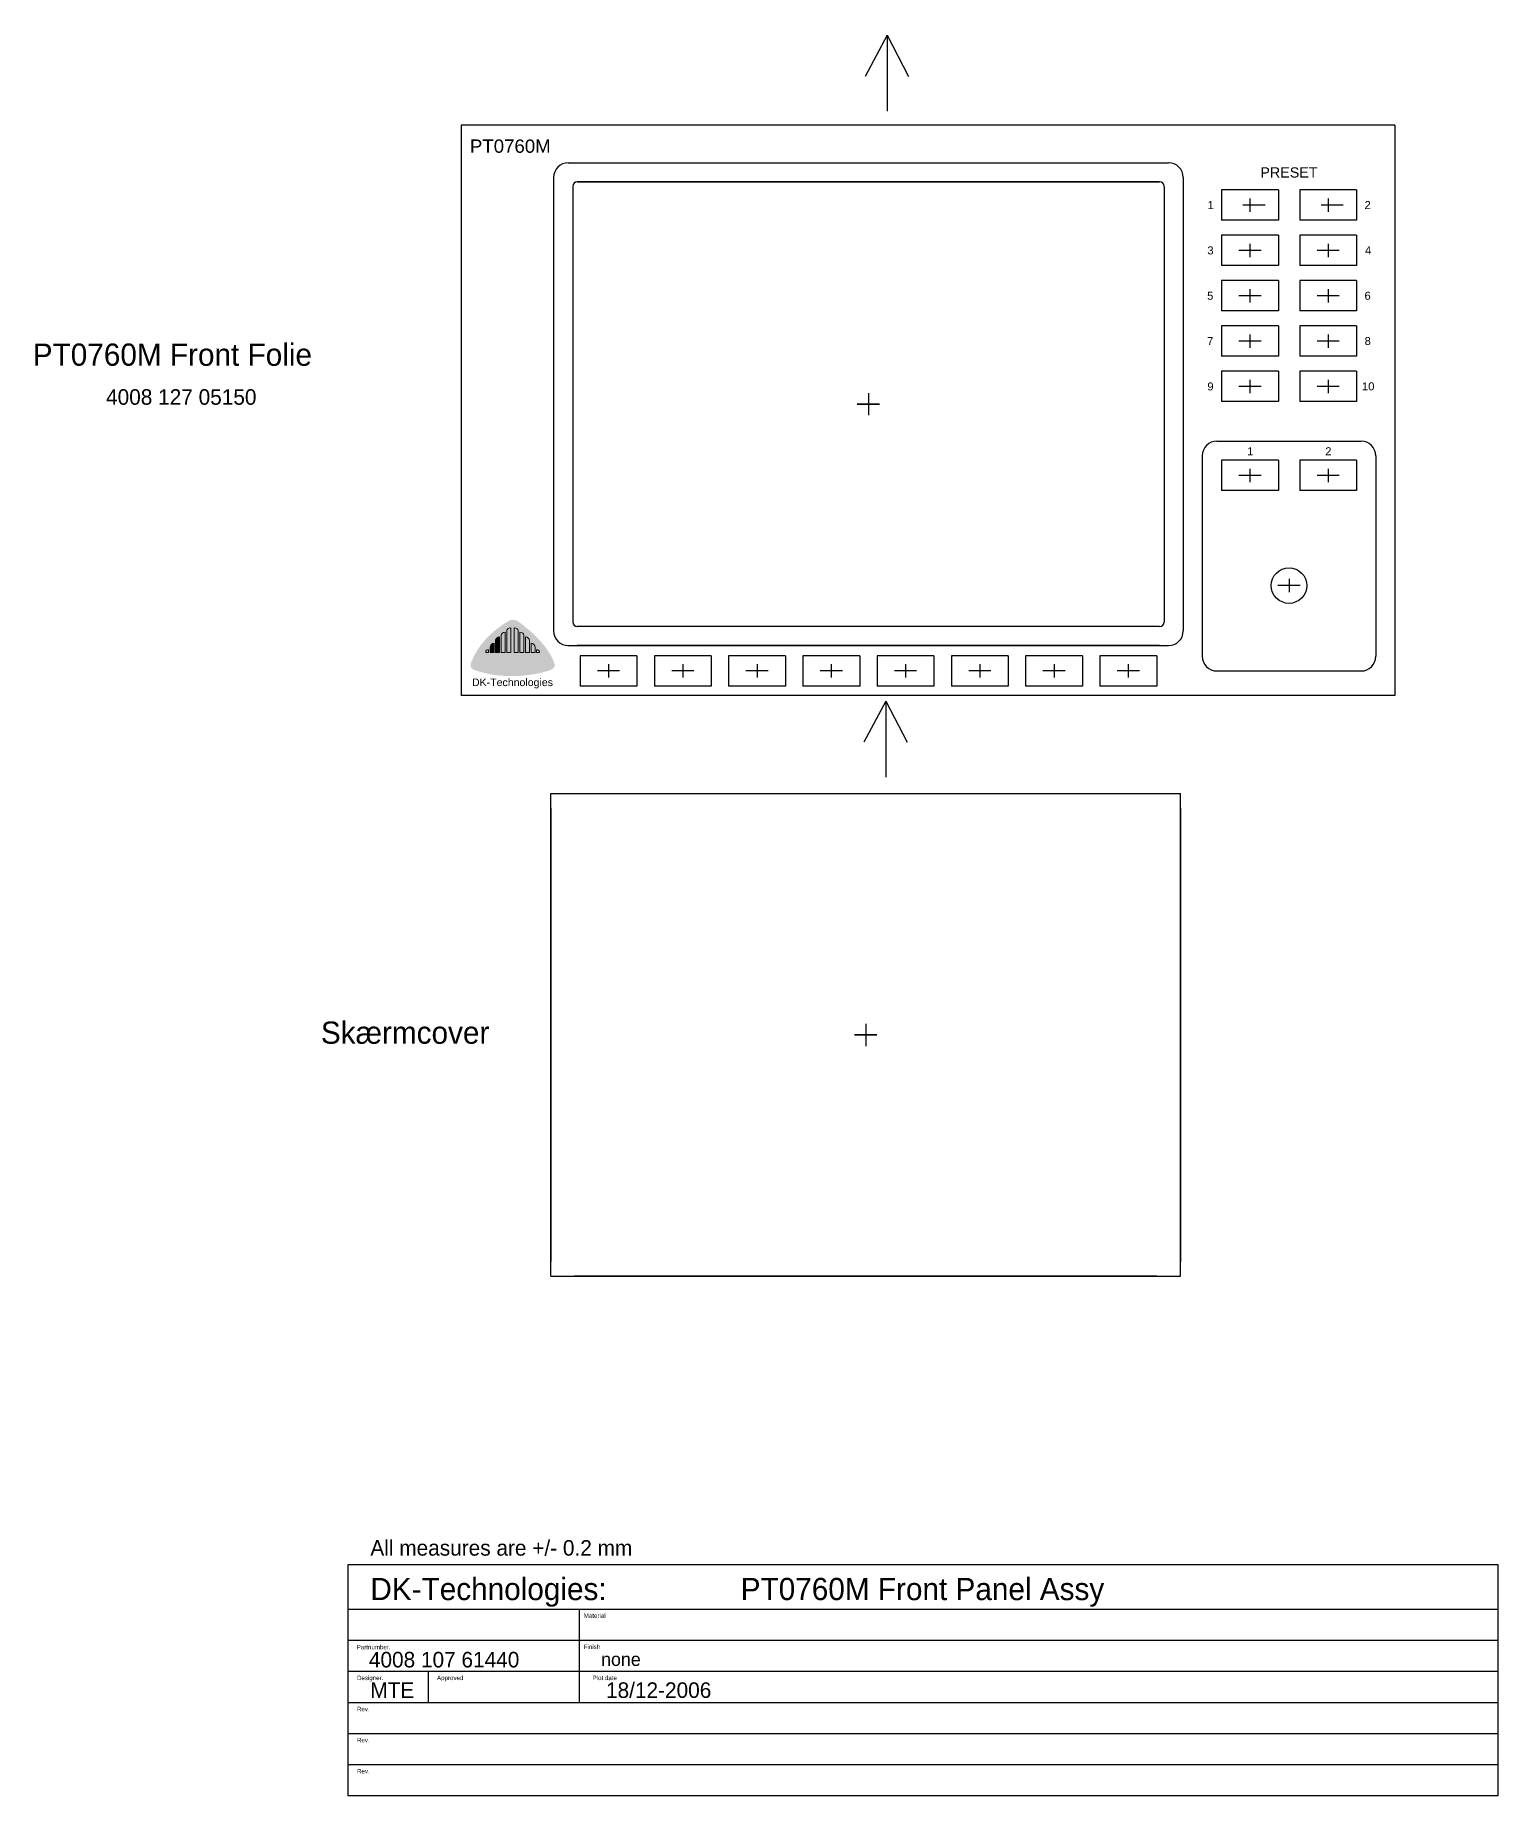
# Model space of a CAD drawing. Header units: millimetres. Extents: x -35 to 294, y -42 to 783.
# Drawn here: x -35.3 to 293.7, y -42.2 to 353.8 of the extents above; entities that cross this region are included whole.
import ezdxf

# ---------------------------------------------------------------- set-up
doc = ezdxf.new("R2010")
doc.units = ezdxf.units.MM
for name, color, linetype in [('Forplade', 4, 'Continuous'), ('LOGO_LARGE_IMAGE', 1, 'Continuous'), ('MSD200C', 4, 'Continuous'), ('ramme', 4, 'Continuous'), ('ramme_head', 2, 'Continuous')]:
    doc.layers.add(name, color=color, linetype=linetype)
doc.styles.add('DK-Audio', font='ARIAL.TTF')

msp = doc.modelspace()

# ---------------------------------------------------------------- hatches: boundary and pattern name
at = {"linetype": 'Continuous', "lineweight": 0}
h = msp.add_hatch(color=0, dxfattribs=at)
edge = h.paths.add_edge_path()
edge.add_spline(control_points=[(69.51, 218.82), (69.51, 219.14), (69.91, 219.52), (70.41, 219.52), (70.41, 219.52), (70.41, 218.94), (70.41, 218.94), (70.41, 218.94), (70.41, 214.95), (70.41, 214.95), (70.41, 214.95), (69.51, 214.95), (69.51, 214.95), (69.51, 214.95), (69.51, 218.82), (69.51, 218.82)], knot_values=[0, 0, 0, 0, 1, 1, 1, 2, 2, 2, 3, 3, 3, 4, 4, 4, 5, 5, 5, 5], degree=3, periodic=0)
edge = h.paths.add_edge_path()
edge.add_spline(control_points=[(70.77, 219.93), (70.77, 220.23), (71.17, 220.47), (71.67, 220.47), (71.67, 220.47), (71.66, 219.94), (71.66, 219.94), (71.66, 219.94), (71.66, 214.95), (71.66, 214.95), (71.66, 214.95), (70.77, 214.95), (70.77, 214.95), (70.77, 214.95), (70.77, 219.93), (70.77, 219.93)], knot_values=[0, 0, 0, 0, 1, 1, 1, 2, 2, 2, 3, 3, 3, 4, 4, 4, 5, 5, 5, 5], degree=3, periodic=0)
edge = h.paths.add_edge_path()
edge.add_spline(control_points=[(73.35, 219.93), (73.35, 220.23), (72.95, 220.47), (72.45, 220.47), (72.45, 220.47), (72.46, 219.94), (72.46, 219.94), (72.46, 219.94), (72.46, 214.95), (72.46, 214.95), (72.46, 214.95), (73.35, 214.95), (73.35, 214.95), (73.35, 214.95), (73.35, 219.93), (73.35, 219.93)], knot_values=[0, 0, 0, 0, 1, 1, 1, 2, 2, 2, 3, 3, 3, 4, 4, 4, 5, 5, 5, 5], degree=3, periodic=0)
edge = h.paths.add_edge_path()
edge.add_spline(control_points=[(74.61, 218.82), (74.61, 219.14), (74.21, 219.52), (73.71, 219.52), (73.71, 219.52), (73.72, 218.94), (73.72, 218.94), (73.72, 218.94), (73.72, 214.95), (73.72, 214.95), (73.72, 214.95), (74.61, 214.95), (74.61, 214.95), (74.61, 214.95), (74.61, 218.82), (74.61, 218.82)], knot_values=[0, 0, 0, 0, 1, 1, 1, 2, 2, 2, 3, 3, 3, 4, 4, 4, 5, 5, 5, 5], degree=3, periodic=0)
edge = h.paths.add_edge_path()
edge.add_spline(control_points=[(75.87, 217.7), (75.87, 218.02), (75.47, 218.46), (74.97, 218.46), (74.97, 218.46), (74.97, 217.76), (74.97, 217.76), (74.97, 217.76), (74.97, 214.95), (74.97, 214.95), (74.97, 214.95), (75.87, 214.95), (75.87, 214.95), (75.87, 214.95), (75.87, 217.7), (75.87, 217.7)], knot_values=[0, 0, 0, 0, 1, 1, 1, 2, 2, 2, 3, 3, 3, 4, 4, 4, 5, 5, 5, 5], degree=3, periodic=0)
edge = h.paths.add_edge_path()
edge.add_spline(control_points=[(77.13, 216.18), (77.13, 216.47), (76.72, 217.05), (76.22, 217.05), (76.22, 217.05), (76.23, 216.22), (76.23, 216.22), (76.23, 216.22), (76.23, 214.95), (76.23, 214.95), (76.23, 214.95), (77.13, 214.95), (77.13, 214.95), (77.13, 214.95), (77.13, 216.18), (77.13, 216.18)], knot_values=[0, 0, 0, 0, 1, 1, 1, 2, 2, 2, 3, 3, 3, 4, 4, 4, 5, 5, 5, 5], degree=3, periodic=0)
edge = h.paths.add_edge_path()
edge.add_spline(control_points=[(78.1, 215.15), (78.1, 215.36), (77.82, 215.59), (77.47, 215.59), (77.47, 215.59), (77.48, 215.16), (77.48, 215.16), (77.48, 215.16), (77.48, 214.95), (77.48, 214.95), (77.48, 214.95), (78.1, 214.95), (78.1, 214.95), (78.1, 214.95), (78.1, 215.15), (78.1, 215.15)], knot_values=[0, 0, 0, 0, 1, 1, 1, 2, 2, 2, 3, 3, 3, 4, 4, 4, 5, 5, 5, 5], degree=3, periodic=0)
edge = h.paths.add_edge_path()
edge.add_spline(control_points=[(66.02, 215.15), (66.02, 215.36), (66.3, 215.59), (66.65, 215.59), (66.65, 215.59), (66.64, 215.16), (66.64, 215.16), (66.64, 215.16), (66.64, 214.95), (66.64, 214.95), (66.64, 214.95), (66.02, 214.95), (66.02, 214.95), (66.02, 214.95), (66.02, 215.15), (66.02, 215.15)], knot_values=[0, 0, 0, 0, 1, 1, 1, 2, 2, 2, 3, 3, 3, 4, 4, 4, 5, 5, 5, 5], degree=3, periodic=0)
h = msp.add_hatch(color=0, dxfattribs=at)
edge = h.paths.add_edge_path()
edge.add_spline(control_points=[(68.25, 217.7), (68.25, 218.02), (68.66, 218.46), (69.16, 218.46), (69.16, 218.46), (69.15, 217.76), (69.15, 217.76), (69.15, 217.76), (69.15, 214.95), (69.15, 214.95), (69.15, 214.95), (68.25, 214.95), (68.25, 214.95), (68.25, 214.95), (68.25, 217.7), (68.25, 217.7)], knot_values=[0, 0, 0, 0, 1, 1, 1, 2, 2, 2, 3, 3, 3, 4, 4, 4, 5, 5, 5, 5], degree=3, periodic=0)
h = msp.add_hatch(color=0, dxfattribs=at)
edge = h.paths.add_edge_path()
edge.add_spline(control_points=[(67, 216.18), (67, 216.47), (67.4, 217.05), (67.9, 217.05), (67.9, 217.05), (67.89, 216.22), (67.89, 216.22), (67.89, 216.22), (67.89, 214.95), (67.89, 214.95), (67.89, 214.95), (67, 214.95), (67, 214.95), (67, 214.95), (67, 216.18), (67, 216.18)], knot_values=[0, 0, 0, 0, 1, 1, 1, 2, 2, 2, 3, 3, 3, 4, 4, 4, 5, 5, 5, 5], degree=3, periodic=0)
at = {"layer": 'LOGO_LARGE_IMAGE', "lineweight": 0}
h = msp.add_hatch(color=1, dxfattribs=at)
h.dxf.hatch_style = 2
edge = h.paths.add_edge_path()
edge.add_spline(control_points=[(71.07, 221.94), (71.07, 221.94), (65.22, 218.99), (62.8, 212.85), (62.2, 211.34), (63.36, 211.08), (63.36, 211.08), (63.36, 211.08), (70.56, 207.97), (80.25, 210.88), (82.21, 211.47), (81.39, 212.7), (81.39, 212.7), (81.39, 212.7), (80.32, 216.84), (73.39, 221.89), (72.13, 222.8), (71.07, 221.94), (71.07, 221.94)], knot_values=[0, 0, 0, 0, 1, 1, 1, 2, 2, 2, 3, 3, 3, 4, 4, 4, 5, 5, 5, 6, 6, 6, 6], degree=3, periodic=0)
h = msp.add_hatch(color=0, dxfattribs=at)
h.dxf.hatch_style = 2
edge = h.paths.add_edge_path()
edge.add_spline(control_points=[(66.22, 213.27), (65.34, 213.27), (65.34, 214.17), (65.34, 214.17), (65.34, 214.17), (70.71, 214.17), (70.71, 214.17), (70.71, 214.17), (71.68, 214.14), (71.68, 213.05), (71.68, 212.09), (71, 211.84), (70.71, 211.84), (70.42, 211.84), (64.37, 211.84), (64.37, 211.84), (64.37, 211.84), (64.36, 212.72), (65.31, 212.72), (65.31, 212.72), (70.61, 212.72), (70.61, 212.72), (70.61, 212.72), (70.84, 212.75), (70.84, 213.05), (70.84, 213.26), (70.58, 213.3), (70.58, 213.3), (70.58, 213.3), (66.77, 213.27), (66.22, 213.27)], knot_values=[0, 0, 0, 0, 1, 1, 1, 2, 2, 2, 3, 3, 3, 4, 4, 4, 5, 5, 5, 6, 6, 6, 7, 7, 7, 8, 8, 8, 9, 9, 9, 10, 10, 10, 10], degree=3, periodic=0)
h = msp.add_hatch(color=0, dxfattribs=at)
h.dxf.hatch_style = 2
edge = h.paths.add_edge_path()
edge.add_spline(control_points=[(72.49, 214.18), (72.49, 214.18), (72.49, 211.85), (72.49, 211.85), (72.49, 211.85), (73.36, 211.85), (73.36, 211.85), (73.36, 211.85), (73.36, 212.03), (73.36, 212.03), (73.36, 212.03), (73.34, 212.18), (73.51, 212.24), (73.58, 212.27), (73.8, 212.25), (73.8, 212.25), (73.8, 212.25), (79.84, 211.85), (79.84, 211.85), (79.84, 211.85), (79.61, 212.5), (79.05, 212.65), (78.84, 212.71), (76.85, 212.77), (75.58, 212.88), (74.64, 212.96), (73.68, 212.96), (75.58, 213.1), (76.82, 213.2), (77.87, 213.28), (78.05, 213.3), (78.59, 213.36), (78.85, 214.19), (78.85, 214.19), (78.85, 214.19), (73.81, 213.77), (73.81, 213.77), (73.81, 213.77), (73.61, 213.74), (73.54, 213.76), (73.34, 213.82), (73.36, 214.01), (73.36, 214.01), (73.36, 214.01), (73.36, 214.18), (73.36, 214.18), (73.36, 214.18), (72.49, 214.18), (72.49, 214.18)], knot_values=[0, 0, 0, 0, 1, 1, 1, 2, 2, 2, 3, 3, 3, 4, 4, 4, 5, 5, 5, 6, 6, 6, 7, 7, 7, 8, 8, 8, 9, 9, 9, 10, 10, 10, 11, 11, 11, 12, 12, 12, 13, 13, 13, 14, 14, 14, 15, 15, 15, 16, 16, 16, 16], degree=3, periodic=0)

# ---------------------------------------------------------------- linework, layer by layer
at = {"layer": 'LOGO_LARGE_IMAGE', "color": 0, "lineweight": 0}
for points in [[(68.25, 217.7), (68.25, 218.02), (68.66, 218.46), (69.16, 218.46), (69.16, 218.46), (69.15, 217.76), (69.15, 217.76), (69.15, 217.76), (69.15, 214.95), (69.15, 214.95), (69.15, 214.95), (68.25, 214.95), (68.25, 214.95), (68.25, 214.95), (68.25, 217.7), (68.25, 217.7)], [(69.51, 218.82), (69.51, 219.14), (69.91, 219.52), (70.41, 219.52), (70.41, 219.52), (70.41, 218.94), (70.41, 218.94), (70.41, 218.94), (70.41, 214.95), (70.41, 214.95), (70.41, 214.95), (69.51, 214.95), (69.51, 214.95), (69.51, 214.95), (69.51, 218.82), (69.51, 218.82)], [(70.77, 219.93), (70.77, 220.23), (71.17, 220.47), (71.67, 220.47), (71.67, 220.47), (71.66, 219.94), (71.66, 219.94), (71.66, 219.94), (71.66, 214.95), (71.66, 214.95), (71.66, 214.95), (70.77, 214.95), (70.77, 214.95), (70.77, 214.95), (70.77, 219.93), (70.77, 219.93)], [(73.35, 219.93), (73.35, 220.23), (72.95, 220.47), (72.45, 220.47), (72.45, 220.47), (72.46, 219.94), (72.46, 219.94), (72.46, 219.94), (72.46, 214.95), (72.46, 214.95), (72.46, 214.95), (73.35, 214.95), (73.35, 214.95), (73.35, 214.95), (73.35, 219.93), (73.35, 219.93)], [(74.61, 218.82), (74.61, 219.14), (74.21, 219.52), (73.71, 219.52), (73.71, 219.52), (73.72, 218.94), (73.72, 218.94), (73.72, 218.94), (73.72, 214.95), (73.72, 214.95), (73.72, 214.95), (74.61, 214.95), (74.61, 214.95), (74.61, 214.95), (74.61, 218.82), (74.61, 218.82)], [(75.87, 217.7), (75.87, 218.02), (75.47, 218.46), (74.97, 218.46), (74.97, 218.46), (74.97, 217.76), (74.97, 217.76), (74.97, 217.76), (74.97, 214.95), (74.97, 214.95), (74.97, 214.95), (75.87, 214.95), (75.87, 214.95), (75.87, 214.95), (75.87, 217.7), (75.87, 217.7)], [(66.02, 215.15), (66.02, 215.36), (66.3, 215.59), (66.65, 215.59), (66.65, 215.59), (66.64, 215.16), (66.64, 215.16), (66.64, 215.16), (66.64, 214.95), (66.64, 214.95), (66.64, 214.95), (66.02, 214.95), (66.02, 214.95), (66.02, 214.95), (66.02, 215.15), (66.02, 215.15)], [(67, 216.18), (67, 216.47), (67.4, 217.05), (67.9, 217.05), (67.9, 217.05), (67.89, 216.22), (67.89, 216.22), (67.89, 216.22), (67.89, 214.95), (67.89, 214.95), (67.89, 214.95), (67, 214.95), (67, 214.95), (67, 214.95), (67, 216.18), (67, 216.18)], [(77.13, 216.18), (77.13, 216.47), (76.72, 217.05), (76.22, 217.05), (76.22, 217.05), (76.23, 216.22), (76.23, 216.22), (76.23, 216.22), (76.23, 214.95), (76.23, 214.95), (76.23, 214.95), (77.13, 214.95), (77.13, 214.95), (77.13, 214.95), (77.13, 216.18), (77.13, 216.18)], [(78.1, 215.15), (78.1, 215.36), (77.82, 215.59), (77.47, 215.59), (77.47, 215.59), (77.48, 215.16), (77.48, 215.16), (77.48, 215.16), (77.48, 214.95), (77.48, 214.95), (77.48, 214.95), (78.1, 214.95), (78.1, 214.95), (78.1, 214.95), (78.1, 215.15), (78.1, 215.15)]]:
    msp.add_open_spline(points, degree=3, knots=[0, 0, 0, 0, 1, 1, 1, 2, 2, 2, 3, 3, 3, 4, 4, 4, 5, 5, 5, 5], dxfattribs=at)
at = {"layer": 'ramme', "color": 5, "ltscale": 0.1}
for p, q in [((156.3, 353.8), (151.39, 344.55)), ((156.3, 353.8), (156.3, 336.75)), ((156.3, 353.8), (161.15, 344.55)), ((156.01, 204), (151.1, 194.75)), ((156.01, 204), (156.01, 186.95)), ((156.01, 204), (160.85, 194.75))]:
    msp.add_line(p, q, dxfattribs=at)
at = {"layer": 'ramme', "color": 0, "ltscale": 0.1}
for p, q in [((270.5, 333.6), (60.5, 333.6)), ((60.5, 333.6), (60.5, 205.3)), ((270.5, 333.6), (270.5, 205.3)), ((84.6, 325.1), (219.6, 325.1)), ((81.3, 321.8), (81.3, 219.8)), ((217.6, 320.8), (86.6, 320.8)), ((86.6, 320.8), (217.6, 320.8)), ((222.9, 321.8), (222.9, 219.8)), ((85.6, 319.8), (85.6, 221.8)), ((218.6, 319.8), (218.6, 221.8)), ((218.6, 319.8), (218.6, 221.8)), ((231.5, 319), (231.5, 312.2)), ((244.3, 319), (231.5, 319)), ((237.9, 317.1), (237.9, 314.1)), ((244.3, 319), (244.3, 312.2)), ((249.1, 319), (249.1, 312.2)), ((261.9, 319), (249.1, 319)), ((255.5, 317.1), (255.5, 314.1)), ((261.9, 319), (261.9, 312.2)), ((241.3, 315.6), (236.3, 315.6)), ((258.9, 315.6), (253.9, 315.6)), ((244.3, 312.2), (231.5, 312.2)), ((261.9, 312.2), (249.1, 312.2)), ((244.3, 308.8), (231.5, 308.8)), ((231.5, 308.8), (231.5, 302)), ((240.4, 305.4), (235.4, 305.4)), ((237.9, 306.9), (237.9, 303.9)), ((244.3, 308.8), (244.3, 302)), ((261.9, 308.8), (249.1, 308.8)), ((249.1, 308.8), (249.1, 302)), ((258, 305.4), (253, 305.4)), ((255.5, 306.9), (255.5, 303.9)), ((261.9, 308.8), (261.9, 302)), ((244.3, 302), (231.5, 302)), ((261.9, 302), (249.1, 302)), ((244.3, 298.6), (231.5, 298.6)), ((231.5, 298.6), (231.5, 291.8)), ((244.3, 298.6), (244.3, 291.8)), ((261.9, 298.6), (249.1, 298.6)), ((249.1, 298.6), (249.1, 291.8)), ((261.9, 298.6), (261.9, 291.8)), ((240.4, 295.2), (235.4, 295.2)), ((237.9, 296.7), (237.9, 293.7)), ((258, 295.2), (253, 295.2)), ((255.5, 296.7), (255.5, 293.7)), ((244.3, 291.8), (231.5, 291.8)), ((261.9, 291.8), (249.1, 291.8)), ((244.3, 288.4), (231.5, 288.4)), ((231.5, 288.4), (231.5, 281.6)), ((237.9, 286.5), (237.9, 283.5)), ((244.3, 288.4), (244.3, 281.6)), ((261.9, 288.4), (249.1, 288.4)), ((249.1, 288.4), (249.1, 281.6)), ((255.5, 286.5), (255.5, 283.5)), ((261.9, 288.4), (261.9, 281.6)), ((244.3, 281.6), (231.5, 281.6)), ((240.4, 285), (235.4, 285)), ((261.9, 281.6), (249.1, 281.6)), ((258, 285), (253, 285)), ((244.3, 278.2), (231.5, 278.2)), ((231.5, 278.2), (231.5, 271.4)), ((244.3, 278.2), (244.3, 271.4)), ((261.9, 278.2), (249.1, 278.2)), ((249.1, 278.2), (249.1, 271.4)), ((261.9, 278.2), (261.9, 271.4)), ((152.1, 273.3), (152.1, 268.3)), ((240.4, 274.8), (235.4, 274.8)), ((237.9, 276.3), (237.9, 273.3)), ((258, 274.8), (253, 274.8)), ((255.5, 276.3), (255.5, 273.3)), ((149.6, 270.8), (154.6, 270.8)), ((154.6, 270.8), (149.6, 270.8)), ((244.3, 271.4), (231.5, 271.4)), ((261.9, 271.4), (249.1, 271.4)), ((230.5, 262.5), (262.9, 262.5)), ((227.2, 259.2), (227.2, 214.1)), ((244.3, 258.2), (231.5, 258.2)), ((231.5, 258.2), (231.5, 251.4)), ((244.3, 258.2), (244.3, 251.4)), ((261.9, 258.2), (249.1, 258.2)), ((249.1, 258.2), (249.1, 251.4)), ((261.9, 258.2), (261.9, 251.4)), ((266.2, 259.2), (266.2, 214.1)), ((240.4, 254.8), (235.4, 254.8)), ((237.9, 256.3), (237.9, 253.3)), ((258, 254.8), (253, 254.8)), ((255.5, 256.3), (255.5, 253.3)), ((244.3, 251.4), (231.5, 251.4)), ((261.9, 251.4), (249.1, 251.4)), ((249.2, 230), (244.2, 230)), ((246.7, 231.5), (246.7, 228.5)), ((217.6, 220.8), (86.6, 220.8)), ((84.6, 216.5), (219.6, 216.5)), ((217.6, 216.5), (86.6, 216.5)), ((87.25, 214.2), (87.25, 207.4)), ((100.05, 214.2), (87.25, 214.2)), ((100.05, 214.2), (100.05, 207.4)), ((103.95, 214.2), (103.95, 207.4)), ((116.75, 214.2), (103.95, 214.2)), ((116.75, 214.2), (116.75, 207.4)), ((120.65, 214.2), (120.65, 207.4)), ((120.65, 214.2), (120.65, 207.4)), ((133.45, 214.2), (120.65, 214.2)), ((133.45, 214.2), (133.45, 207.4)), ((137.35, 214.2), (137.35, 207.4)), ((150.15, 214.2), (137.35, 214.2)), ((150.15, 214.2), (150.15, 207.4)), ((154.05, 214.2), (154.05, 207.4)), ((154.05, 214.2), (154.05, 207.4)), ((154.05, 214.2), (154.05, 207.4)), ((166.85, 214.2), (154.05, 214.2)), ((166.85, 214.2), (166.85, 207.4)), ((170.75, 214.2), (170.75, 207.4)), ((183.55, 214.2), (170.75, 214.2)), ((183.55, 214.2), (183.55, 207.4)), ((187.45, 214.2), (187.45, 207.4)), ((200.25, 214.2), (187.45, 214.2)), ((200.25, 214.2), (200.25, 207.4)), ((204.15, 214.2), (204.15, 207.4)), ((216.95, 214.2), (204.15, 214.2)), ((216.95, 214.2), (216.95, 207.4)), ((96.15, 210.8), (91.15, 210.8)), ((96.15, 210.8), (91.15, 210.8)), ((93.65, 212.3), (93.65, 209.3)), ((93.65, 212.3), (93.65, 209.3)), ((112.85, 210.8), (107.85, 210.8)), ((112.85, 210.8), (107.85, 210.8)), ((110.35, 212.3), (110.35, 209.3)), ((110.35, 212.3), (110.35, 209.3)), ((129.55, 210.8), (124.55, 210.8)), ((129.55, 210.8), (124.55, 210.8)), ((127.05, 212.3), (127.05, 209.3)), ((127.05, 212.3), (127.05, 209.3)), ((146.25, 210.8), (141.25, 210.8)), ((146.25, 210.8), (141.25, 210.8)), ((143.75, 212.3), (143.75, 209.3)), ((150.15, 212.3), (150.15, 207.4)), ((162.95, 210.8), (157.95, 210.8)), ((162.95, 210.8), (157.95, 210.8)), ((160.45, 212.3), (160.45, 209.3)), ((160.45, 212.3), (160.45, 209.3)), ((179.65, 210.8), (174.65, 210.8)), ((179.65, 210.8), (174.65, 210.8)), ((177.15, 212.3), (177.15, 209.3)), ((177.15, 212.3), (177.15, 209.3)), ((196.35, 210.8), (191.35, 210.8)), ((196.35, 210.8), (191.35, 210.8)), ((193.85, 212.3), (193.85, 209.3)), ((193.85, 212.3), (193.85, 209.3)), ((213.05, 210.8), (208.05, 210.8)), ((213.05, 210.8), (208.05, 210.8)), ((210.55, 212.3), (210.55, 209.3)), ((210.55, 212.3), (210.55, 209.3)), ((230.5, 210.8), (262.9, 210.8)), ((100.05, 207.4), (87.25, 207.4)), ((116.75, 207.4), (103.95, 207.4)), ((133.45, 207.4), (120.65, 207.4)), ((150.15, 207.4), (137.35, 207.4)), ((166.85, 207.4), (154.05, 207.4)), ((183.55, 207.4), (170.75, 207.4)), ((200.25, 207.4), (187.45, 207.4)), ((216.95, 207.4), (204.15, 207.4)), ((270.5, 205.3), (60.5, 205.3)), ((80.7, 183.24), (222.3, 183.24)), ((80.7, 74.64), (80.7, 183.24)), ((84, 183.24), (219, 183.24)), ((222.3, 74.64), (222.3, 183.24)), ((80.7, 179.94), (80.7, 77.94)), ((222.3, 179.94), (222.3, 77.94)), ((151.5, 131.44), (151.5, 126.44)), ((149, 128.94), (154, 128.94)), ((154, 128.94), (149, 128.94)), ((80.7, 74.64), (222.3, 74.64)), ((84, 74.64), (219, 74.64)), ((217, 74.64), (86, 74.64))]:
    msp.add_line(p, q, dxfattribs=at)
msp.add_circle((246.7, 230), 4, dxfattribs=at)
for centre, radius, start, end in [((84.6, 321.8), 3.3, 90, 180), ((219.6, 321.8), 3.3, 0, 90), ((86.6, 319.8), 1, 90, 180), ((217.6, 319.8), 1, 0, 90), ((230.5, 259.2), 3.3, 90, 180), ((262.9, 259.2), 3.3, 0, 90), ((86.6, 221.8), 1, 180, 270), ((217.6, 221.8), 1, 270, 0), ((84.6, 219.8), 3.3, 180, 270), ((219.6, 219.8), 3.3, 270, 0), ((230.5, 214.1), 3.3, 180, 270), ((262.9, 214.1), 3.3, 270, 0)]:
    msp.add_arc(centre, radius, start, end, dxfattribs=at)
at = {"layer": 'ramme_head', "color": 0}
for p, q in [((35.08, -42.19), (35.08, 9.81)), ((35.08, 9.81), (293.66, 9.81)), ((293.65, 9.8), (293.65, -42.2)), ((35.08, -0.19), (293.66, -0.19)), ((87.08, -0.19), (87.08, -7.19)), ((35.08, -7.19), (293.66, -7.19)), ((87.08, -7.19), (87.08, -14.19)), ((35.08, -14.19), (293.66, -14.19)), ((53.08, -14.19), (53.08, -21.19)), ((87.08, -14.19), (87.08, -21.19)), ((35.08, -21.19), (293.66, -21.19)), ((35.08, -28.19), (293.66, -28.19)), ((35.08, -35.19), (293.66, -35.19)), ((293.66, -42.19), (35.08, -42.19))]:
    msp.add_line(p, q, dxfattribs=at)

# ---------------------------------------------------------------- texts
at = {"layer": 'Forplade', "color": 0, "style": 'DK-Audio'}
for s, height, p in [('PRESET', 2.3, (240.26, 321.79)), ('1', 1.8, (228.38, 314.7)), ('2', 1.8, (263.68, 314.7)), ('3', 1.8, (228.33, 304.5)), ('4', 1.8, (263.78, 304.5)), ('5', 1.8, (228.28, 294.3)), ('6', 1.8, (263.68, 294.3)), ('7', 1.8, (228.28, 284.1)), ('8', 1.8, (263.71, 284.12)), ('9', 1.8, (228.33, 273.9)), ('10', 1.8, (263.11, 273.92)), ('1', 1.8, (237.28, 259.3)), ('2', 1.8, (254.85, 259.32)), ('DK-Technologies', 1.7, (62.94, 207.4))]:
    msp.add_text(s, height=height, dxfattribs=at).set_placement(p)
at = {"layer": 'MSD200C', "color": 0, "style": 'DK-Audio'}
msp.add_text('PT0760M', height=3, dxfattribs=at).set_placement((62.47, 327.35))
at = {"layer": 'ramme_head', "color": 0}
for s, height, p in [('PT0760M Front Folie', 5, (-35.85, 279.45)), ('4008 127 05150', 3.5, (-19.37, 270.68)), ('Skærmcover', 5, (28.95, 126.95)), ('All measures are +/- 0.2 mm', 3.5, (40.08, 11.81)), ('DK-Technologies:', 5, (40.08, 1.81)), ('PT0760M Front Panel Assy', 5, (123.38, 1.81)), ('Material', 1, (88.08, -2.19)), ('Partnumber.', 1, (37.02, -9.25)), ('4008 107 61440', 3.5, (39.75, -13.33)), ('Finish', 1, (88.08, -9.19)), ('none', 3, (91.97, -13)), ('Designer.', 1, (37.08, -16.19)), ('Approved', 1, (55.08, -16.19)), ('Plot date', 1, (90.08, -16.19)), ('MTE', 3.5, (40.08, -20.19)), ('18/12-2006', 3.5, (93.08, -20.19)), ('Rev.', 1, (37.08, -23.19)), ('Rev.', 1, (37.08, -30.19)), ('Rev.', 1, (37.08, -37.19))]:
    msp.add_text(s, height=height, dxfattribs=at).set_placement(p)

doc.saveas('drawing.dxf')
